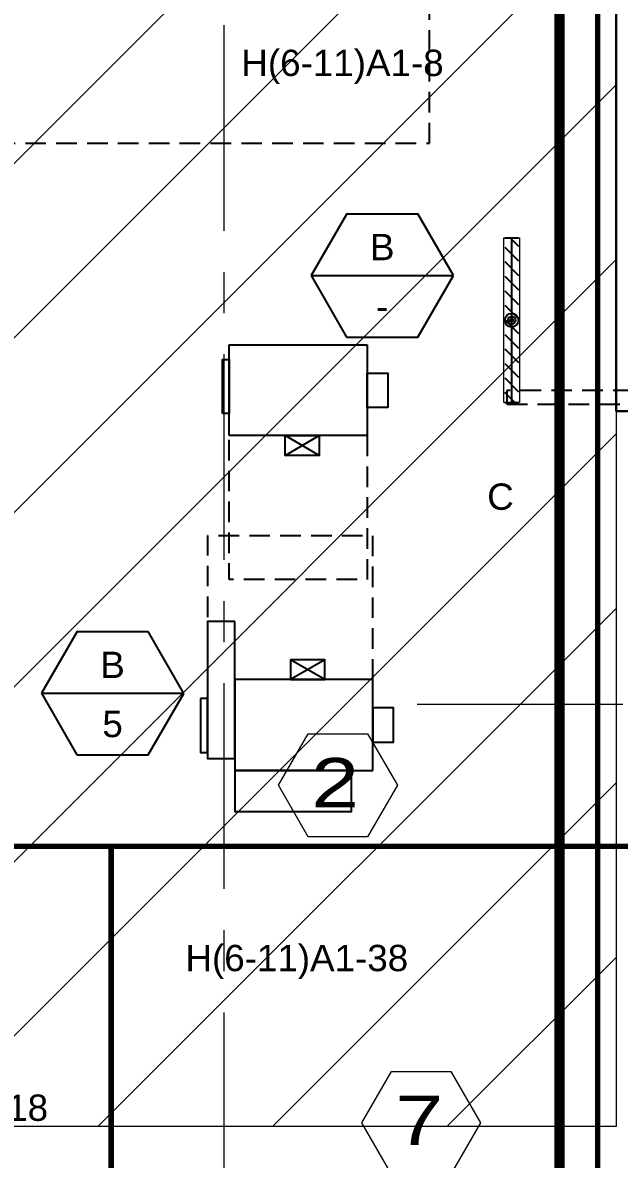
# Model space of a CAD drawing. Header units: inches. Extents: x -26500 to 0, y -3347 to 2257.
# Drawn here: x -23999.6 to -23825.6, y 534.4 to 866 of the extents above; entities that cross this region are included whole.
import ezdxf
from ezdxf.enums import TextEntityAlignment as Align

# ---------------------------------------------------------------- set-up
doc = ezdxf.new("R2010")
doc.units = ezdxf.units.IN
doc.header["$LTSCALE"] = 48
doc.header["$MEASUREMENT"] = 0
for name, pattern in [('A104$0$CENTER', [2, 1.25, -0.25, 0.25, -0.25]), ('DASHED2', [0.375, 0.25, -0.125]), ('HIDDEN2', [0.1875, 0.125, -0.0625]), ('NB - 5th floor_plan$0$HIDDEN2', [0.1875, 0.125, -0.0625])]:
    doc.linetypes.add(name, pattern=pattern)
for name, color, linetype in [('A-Detl-Iden', 3, 'Continuous'), ('A104$0$A-FLOR-HLAREAS7-11', 8, 'Continuous'), ('A104$0$A-GRID-GRDP0-15', 8, 'Continuous'), ('A104$0$A-WALL-FULL-INTR', 8, 'Continuous'), ('A604$0$A-ANNO-REVS-BULL', 8, 'Continuous'), ('A604$0$br604_br604 - E-Lite', 3, 'Continuous'), ('ANNTEXT', 6, 'Continuous'), ('CLEAR', 1, 'HIDDEN2'), ('E-FIRE', 234, 'Continuous'), ('E-Lite', 53, 'Continuous'), ('E-Lite-Emer', 13, 'Continuous'), ('E-Powr-Circ', 232, 'Continuous'), ('E-TEXT', 6, 'Continuous'), ('HAEQUIP', 94, 'Continuous'), ('M-HVAC-blck', 6, 'Continuous'), ('M-HVAC-clrn', 1, 'HIDDEN2'), ('M-HVAC-EQPM-FPTD', 94, 'Continuous'), ('M-HVAC-Supp', 93, 'Continuous'), ('M-HVAC-TEXT', 6, 'Continuous'), ('NB - 5th floor_plan$0$stcbeams', 1, 'NB - 5th floor_plan$0$HIDDEN2'), ('NB - 5th floor_plan$0$STDROPS', 1, 'NB - 5th floor_plan$0$HIDDEN2'), ('XREF', 7, 'Continuous')]:
    doc.layers.add(name, color=color, linetype=linetype)
doc.layers.add('E-Fire-Covr', color=240, linetype='Continuous', lineweight=70, plot=False)
doc.styles.add('A604$0$style-Arial', font='arial.ttf')
doc.styles.add('M08', font='arial.ttf', dxfattribs={"height": 7.68})

# ---------------------------------------------------------------- blocks, each defined once
blk = doc.blocks.new('A104')
at = {"layer": 'A104$0$A-FLOR-HLAREAS7-11', "lineweight": 0}
h = blk.add_hatch(dxfattribs=at)
h.set_pattern_fill('HATCH', color=256, style=0, pattern_type=2)
h.set_pattern_definition([(45, (-24101.187, 216.82), (-25.4558, 25.4558), [])])
h.paths.add_polyline_path([(-23826.5654, 943.1574), (-23826.5655, 543.9097), (-24212.197, 543.9097), (-24036.5119, 943.1574)])
blk.add_3dface([(-23826.5654, 943.1574), (-23826.5655, 543.9097), (-24212.197, 543.9097), (-24036.5119, 943.1574)], dxfattribs=at)
at = {"layer": 'A104$0$A-GRID-GRDP0-15', "linetype": 'A104$0$CENTER', "lineweight": 0}
for p, q in [((-23941.0236, 2113.2362), (-23941.0236, -676.9049)), ((-23884.5631, 667.1574), (-20368.7317, 667.1574))]:
    blk.add_line(p, q, dxfattribs=at)
at = {"layer": 'A104$0$A-WALL-FULL-INTR', "lineweight": 30}
for p, q in [((-23826.5655, 752.6611), (-23826.5654, 943.1574)), ((-23726.8152, 752.6613), (-23826.5655, 752.6611))]:
    blk.add_line(p, q, dxfattribs=at)
blk = doc.blocks.new('NB - 5th floor_plan')
at = {"layer": 'NB - 5th floor_plan$0$stcbeams', "color": 1, "linetype": 'NB - 5th floor_plan$0$HIDDEN2', "elevation": -3}
blk.add_lwpolyline([(-23686.4402, 758.7703), (-23858.44, 758.6826), (-23858.44, 754.661), (-23686.4402, 754.7531)], close=True, dxfattribs=at)
at = {"layer": 'NB - 5th floor_plan$0$STDROPS', "color": 1, "linetype": 'NB - 5th floor_plan$0$HIDDEN2'}
blk.add_lwpolyline([(-24070.8689, 830.8), (-23881.0236, 830.8), (-23881.0236, 998.8), (-24157.5939, 998.8), (-24205.5717, 890.4431), (-24070.8689, 830.8), (-24205.5717, 890.4431)], dxfattribs=at)
blk = doc.blocks.new('A604')
at = {"layer": 'A604$0$A-ANNO-REVS-BULL', "lineweight": 13, "elevation": 0, "flags": 128}
for points in [[(-23916.35, 658.5), (-23899.03, 658.5), (-23890.37, 643.5), (-23899.03, 628.5), (-23916.35, 628.5), (-23925.01, 643.5), (-23916.35, 658.5)], [(-23892.08, 560.03), (-23874.76, 560.03), (-23866.1, 545.03), (-23874.76, 530.03), (-23892.08, 530.03), (-23900.74, 545.03), (-23892.08, 560.03)]]:
    blk.add_lwpolyline(points, close=True, dxfattribs=at)
at = {"layer": 'A604$0$br604_br604 - E-Lite', "lineweight": 13}
blk.add_3dface([(-23854.77, 803.16, 0), (-23854.77, 755.16, 0), (-23859.27, 755.16, 0), (-23859.27, 803.16, 0)], dxfattribs=at)
at = {"layer": 'A604$0$A-ANNO-REVS-BULL', "lineweight": 13, "style": 'A604$0$style-Arial', "width": 1.246876}
for s, p in [('2', (-23908.52, 644.25, 0)), ('7', (-23883.97, 545.78, 0))]:
    blk.add_text(s, height=14.4, dxfattribs=at).set_placement(p, align=Align.MIDDLE_CENTER)
blk = doc.blocks.new('LFIND4')
for p, q in [((-24, 2), (-24, -2)), ((24, 0), (-24, 0)), ((24, 2), (24, -2))]:
    blk.add_line(p, q)
for radius in [2, 1.12, 0.5]:
    blk.add_circle((0, 0), radius)
blk = doc.blocks.new('*U149')
at = {"layer": 'E-Fire-Covr'}
blk.add_lwpolyline([(10.15, 322), (318, 322), (318, -314), (-318, -314), (-318, 322), (-9.51, 322)], dxfattribs=at)
blk = doc.blocks.new('A$C73FD2CE6')
at = {"layer": 'M-HVAC-blck'}
for p, q in [((10.41, 36), (0, 18.01)), ((10.41, 36), (31.18, 36)), ((41.57, 17.97), (31.18, 36)), ((0, 18.01), (10.37, 0)), ((0.01, 17.99), (41.56, 17.99)), ((31.17, 0), (41.57, 17.97)), ((10.37, 0), (31.17, 0))]:
    blk.add_line(p, q, dxfattribs=at)
at = {"layer": 'M-HVAC-TEXT', "style": 'M08'}
for tag, p in [('2', (20.78, 26.3)), ('1', (20.78, 8.99))]:
    blk.add_attdef(tag, text='', height=7.68, dxfattribs=at).set_placement(p, align=Align.MIDDLE)
blk = doc.blocks.new('FPTD INT')
at = {"layer": 'CLEAR', "flags": 128}
blk.add_lwpolyline([(-26603.13, -1659.44), (-26603.13, -1701.44), (-26562.88, -1701.44), (-26562.88, -1659.44)], dxfattribs=at)
at = {"layer": 'E-Powr-Circ'}
for p, q in [((-26589.13, -1665.19), (-26579.13, -1659.44)), ((-26579.13, -1665.19), (-26589.13, -1659.44))]:
    blk.add_line(p, q, dxfattribs=at)
at = {"layer": 'HAEQUIP'}
for p, q in [((-26562.88, -1632.94), (-26603.13, -1632.94)), ((-26603.13, -1632.94), (-26603.13, -1659.44)), ((-26562.88, -1659.44), (-26562.88, -1632.94)), ((-26603.13, -1659.44), (-26562.88, -1659.44))]:
    blk.add_line(p, q, dxfattribs=at)
for points in [[(-26560.88, -1653.01), (-26560.88, -1637.26), (-26562.88, -1637.26), (-26562.88, -1653.01)], [(-26603.13, -1651.19), (-26603.13, -1641.19), (-26609.13, -1641.19), (-26609.13, -1651.19)], [(-26579.13, -1659.44), (-26589.13, -1659.44), (-26589.13, -1665.19), (-26579.13, -1665.19)]]:
    blk.add_lwpolyline(points, close=True, dxfattribs=at)

msp = doc.modelspace()

# ---------------------------------------------------------------- hatches: boundary and pattern name
at = {"layer": 'E-Lite-Emer'}
h = msp.add_hatch(dxfattribs=at)
h.set_pattern_fill('ANSI31', color=256, scale=24, angle=270, style=0)
h.set_pattern_definition([(315, (-26578.7723, -1316.3616), (2.1213203, 2.1213203), [])])
h.paths.add_polyline_path([(-23859.02, 803.16), (-23859.02, 755.16), (-23855.02, 755.16), (-23855.02, 803.16)])

# ---------------------------------------------------------------- linework, layer by layer
at = {"layer": 'A-Detl-Iden', "linetype": 'DASHED2', "const_width": 3, "flags": 128}
msp.add_lwpolyline([(-23819.09, 1018.57), (-22491.25, 1018.57, -0.414214), (-22467.25, 994.57), (-22467.25, 520.94, -0.414214), (-22491.25, 496.94), (-23819.09, 496.94, -0.414214), (-23843.09, 520.94), (-23843.09, 994.57, -0.414214)], format="xyb", close=True, dxfattribs=at)
at = {"layer": 'E-Powr-Circ'}
for p, q in [((-23911.52, 674.31), (-23921.52, 680.06)), ((-23911.52, 680.06), (-23921.52, 674.31))]:
    msp.add_line(p, q, dxfattribs=at)
at = {"layer": 'M-HVAC-clrn', "flags": 128}
msp.add_lwpolyline([(-23897.52, 674.31), (-23897.52, 716.31), (-23945.77, 716.31), (-23945.77, 691.31)], dxfattribs=at)
at = {"layer": 'M-HVAC-EQPM-FPTD'}
for p, q in [((-23937.77, 674.31), (-23937.77, 647.81)), ((-23897.52, 674.31), (-23937.77, 674.31)), ((-23897.52, 647.81), (-23897.52, 674.31)), ((-23937.77, 647.81), (-23897.52, 647.81))]:
    msp.add_line(p, q, dxfattribs=at)
for points in [[(-23937.77, 691.31), (-23945.77, 691.31), (-23945.77, 651.31), (-23937.77, 651.31)], [(-23921.52, 674.31), (-23911.52, 674.31), (-23911.52, 680.06), (-23921.52, 680.06)], [(-23897.52, 666.06), (-23897.52, 656.06), (-23891.52, 656.06), (-23891.52, 666.06)], [(-23903.77, 647.81), (-23937.77, 647.81), (-23937.77, 635.81), (-23903.77, 635.81)]]:
    msp.add_lwpolyline(points, close=True, dxfattribs=at)
at = {"layer": 'M-HVAC-Supp'}
msp.add_lwpolyline([(-23947.77, 668.81), (-23947.77, 653.06), (-23945.77, 653.06), (-23945.77, 668.81)], close=True, dxfattribs=at)

# ---------------------------------------------------------------- block references
at = {"layer": 'E-FIRE'}
for p in [(-24149.94, 792.23), (-24291.84, 303.69), (-23655.84, 303.69)]:
    msp.add_blockref('*U149', p, dxfattribs=at)
at = {"layer": 'E-Lite', "rotation": 90}
msp.add_blockref('LFIND4', (-23857.02, 779.16), dxfattribs=at)
at = {"layer": 'M-HVAC-blck'}
for p, values in [((-23915.54, 774.21), {'2': 'B', '1': '-'}), ((-23994.22, 652.33), {'2': 'B', '1': '5'})]:
    msp.add_blockref('A$C73FD2CE6', p, dxfattribs=at).add_auto_attribs(values)
at = {"layer": 'M-HVAC-EQPM-FPTD', "xscale": -1}
msp.add_blockref('FPTD INT', (-50502.26, 2404.94), dxfattribs=at)
at = {"layer": 'XREF'}
for name in ['A104', 'NB - 5th floor_plan', 'A604']:
    msp.add_blockref(name, (0, 0), dxfattribs=at)

# ---------------------------------------------------------------- texts
at = {"layer": 'ANNTEXT', "char_height": 7.68, "attachment_point": 1, "style": 'M08'}
for s, insert in [('H(6-11)A1-8', (-23935.88, 858.09)), ('H(6-11)A1-38', (-23952.19, 596.94)), ('H(6-11)A1-18', (-24057.24, 553.27))]:
    msp.add_mtext_dynamic_manual_height_columns(s, width=59.1811, gutter_width=1, heights=[0], dxfattribs=dict(at, insert=insert))
at = {"layer": 'E-TEXT', "style": 'M08'}
msp.add_text('C', height=7.68, dxfattribs=at).set_placement((-23864.16, 723.86))

doc.saveas('drawing.dxf')
